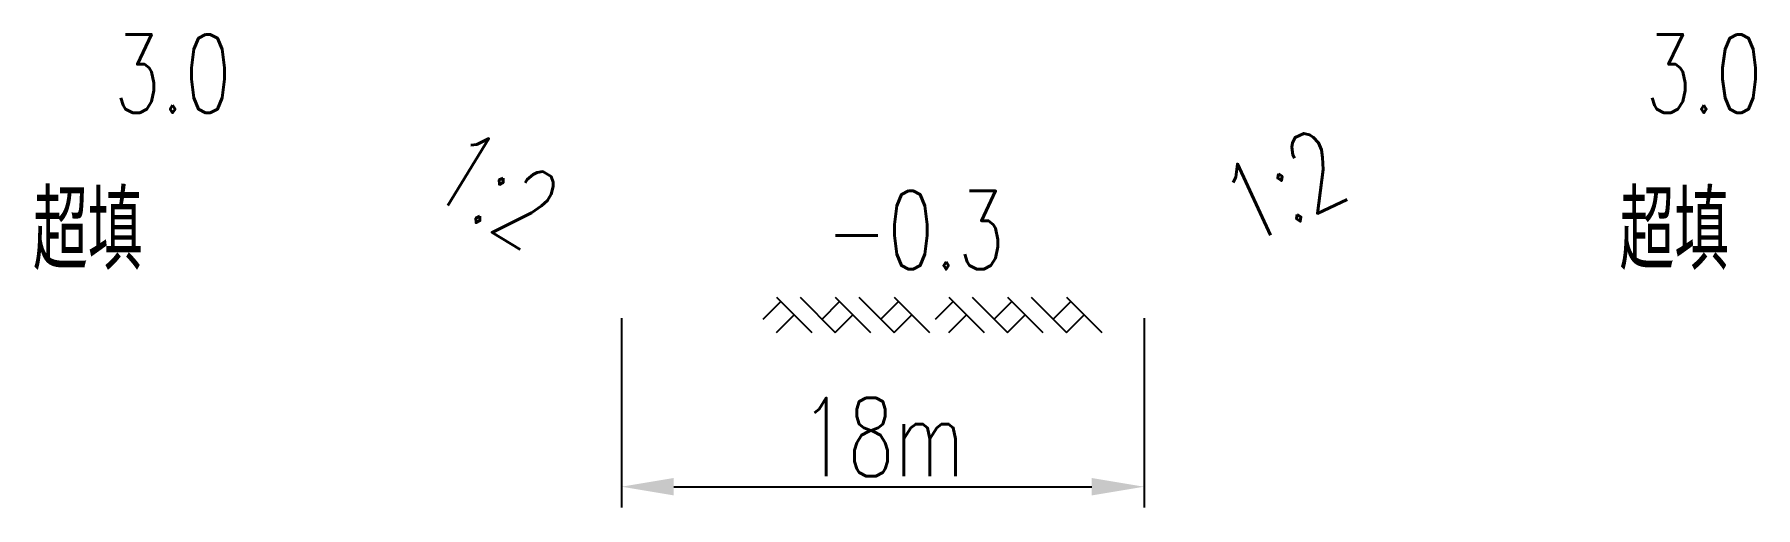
# Model space of a CAD drawing. Extents: x 500036 to 1001740, y 2543128 to 5086681.
# Drawn here: x 501118.7 to 501184.5, y 2544474.7 to 2544492.8 of the extents above; entities that cross this region are included whole.
import ezdxf
from ezdxf.enums import TextEntityAlignment as Align

# ---------------------------------------------------------------- set-up
doc = ezdxf.new("R2010")
doc.units = 0
doc.header["$LTSCALE"] = 0.5
doc.layers.get('Defpoints').update_dxf_attribs({"linetype": 'CONTINUOUS'})
doc.layers.add('YOLLOW', color=2, linetype='CONTINUOUS')
doc.layers.add('桥梁', color=6, linetype='CONTINUOUS')
doc.layers.add('标注', color=4, linetype='CONTINUOUS', lineweight=15)
doc.styles.get("Standard").update_dxf_attribs({"font": 'simplex1.shx', "width": 0.7, "bigfont": 'hztxt.shx'})
doc.dimstyles.new('比例1000', dxfattribs={"dimtxt": 3, "dimasz": 2, "dimexe": 0.8, "dimexo": 0.8, "dimgap": 0.4, "dimtad": 1, "dimdsep": 46, "dimtxsty": 'Standard', "dimcen": 0.09, "dimclrd": 256, "dimclre": 256, "dimclrt": 7, "dimadec": 0, "dimazin": 0, "dimtfac": 1, "dimtix": 1, "dimtmove": 0, "dimatfit": 3, "dimfxl": 0, "dimtolj": 1, "dimtzin": 0, "dimarcsym": 0})

# ---------------------------------------------------------------- blocks, each defined once
blk = doc.blocks.new('*D68')
at = {"layer": 'Defpoints', "color": 0}
for p in [(501141.138, 2544482.712), (501161.138, 2544482.712), (501161.138, 2544475.455)]:
    blk.add_point(p, dxfattribs=at)
at = {"layer": '标注', "lineweight": -2}
for p, q in [((501141.138, 2544481.912), (501141.138, 2544474.655)), ((501161.138, 2544481.912), (501161.138, 2544474.655)), ((501143.138, 2544475.455), (501159.138, 2544475.455))]:
    blk.add_line(p, q, dxfattribs=at)
at = {"layer": '标注'}
for points in [[(501143.138, 2544475.788), (501143.138, 2544475.122), (501141.138, 2544475.455)], [(501159.138, 2544475.788), (501159.138, 2544475.122), (501161.138, 2544475.455)]]:
    blk.add_solid(points, dxfattribs=at)
at = {"layer": '标注', "color": 7, "insert": (501151.138, 2544477.355), "char_height": 3, "attachment_point": 5}
blk.add_mtext('\\A1;18m', dxfattribs=at)

msp = doc.modelspace()

# ---------------------------------------------------------------- linework, layer by layer
at = {"layer": 'YOLLOW'}
for p, q in [((501147.073, 2544482.712), (501148.423, 2544481.362)), ((501147.973, 2544482.712), (501149.323, 2544481.362)), ((501149.323, 2544482.712), (501150.673, 2544481.362)), ((501150.223, 2544482.712), (501151.573, 2544481.362)), ((501151.573, 2544482.712), (501152.923, 2544481.362)), ((501153.665, 2544482.712), (501155.015, 2544481.362)), ((501154.565, 2544482.712), (501155.915, 2544481.362)), ((501155.915, 2544482.712), (501157.265, 2544481.362)), ((501156.815, 2544482.712), (501158.165, 2544481.362)), ((501158.165, 2544482.712), (501159.515, 2544481.362)), ((501146.564, 2544481.872), (501147.239, 2544482.547)), ((501147.073, 2544481.362), (501147.748, 2544482.037)), ((501148.814, 2544481.872), (501149.489, 2544482.547)), ((501149.323, 2544481.362), (501149.998, 2544482.037)), ((501151.064, 2544481.872), (501151.739, 2544482.547)), ((501151.573, 2544481.362), (501152.248, 2544482.037)), ((501153.156, 2544481.872), (501153.831, 2544482.547)), ((501153.665, 2544481.362), (501154.34, 2544482.037)), ((501155.406, 2544481.872), (501156.081, 2544482.547)), ((501155.915, 2544481.362), (501156.59, 2544482.037)), ((501157.656, 2544481.872), (501158.331, 2544482.547)), ((501158.165, 2544481.362), (501158.84, 2544482.037))]:
    msp.add_line(p, q, dxfattribs=at)

# ---------------------------------------------------------------- texts
at = {"layer": '桥梁', "color": 7, "width": 0.7}
for s, p in [('3.0', (501126.215, 2544491.276)), ('3.0', (501184.808, 2544491.276)), ('超填', (501122.819, 2544485.259)), ('-0.3', (501155.813, 2544485.283)), ('超填', (501183.529, 2544485.259))]:
    msp.add_text(s, height=3, dxfattribs=at).set_placement(p, align=Align.MIDDLE_RIGHT)
for rotation, p in [(328.58157, (501138.276, 2544485.677)), (24.8229, (501168.528, 2544487.926))]:
    msp.add_text('1:2', height=3, rotation=rotation, dxfattribs=at).set_placement(p, align=Align.MIDDLE_RIGHT)

# ---------------------------------------------------------------- dimensions: what is measured, and where the dimension line sits
at = {"layer": '标注'}
dim = msp.add_aligned_dim(p1=(501141.138, 2544482.712), p2=(501161.138, 2544482.712), distance=-7.257, text='18m', dimstyle='比例1000', dxfattribs=at)
dim.commit()
dim.dimension.update_dxf_attribs({"geometry": '*D68', "text_midpoint": (501151.138, 2544477.355)})

doc.saveas('drawing.dxf')
